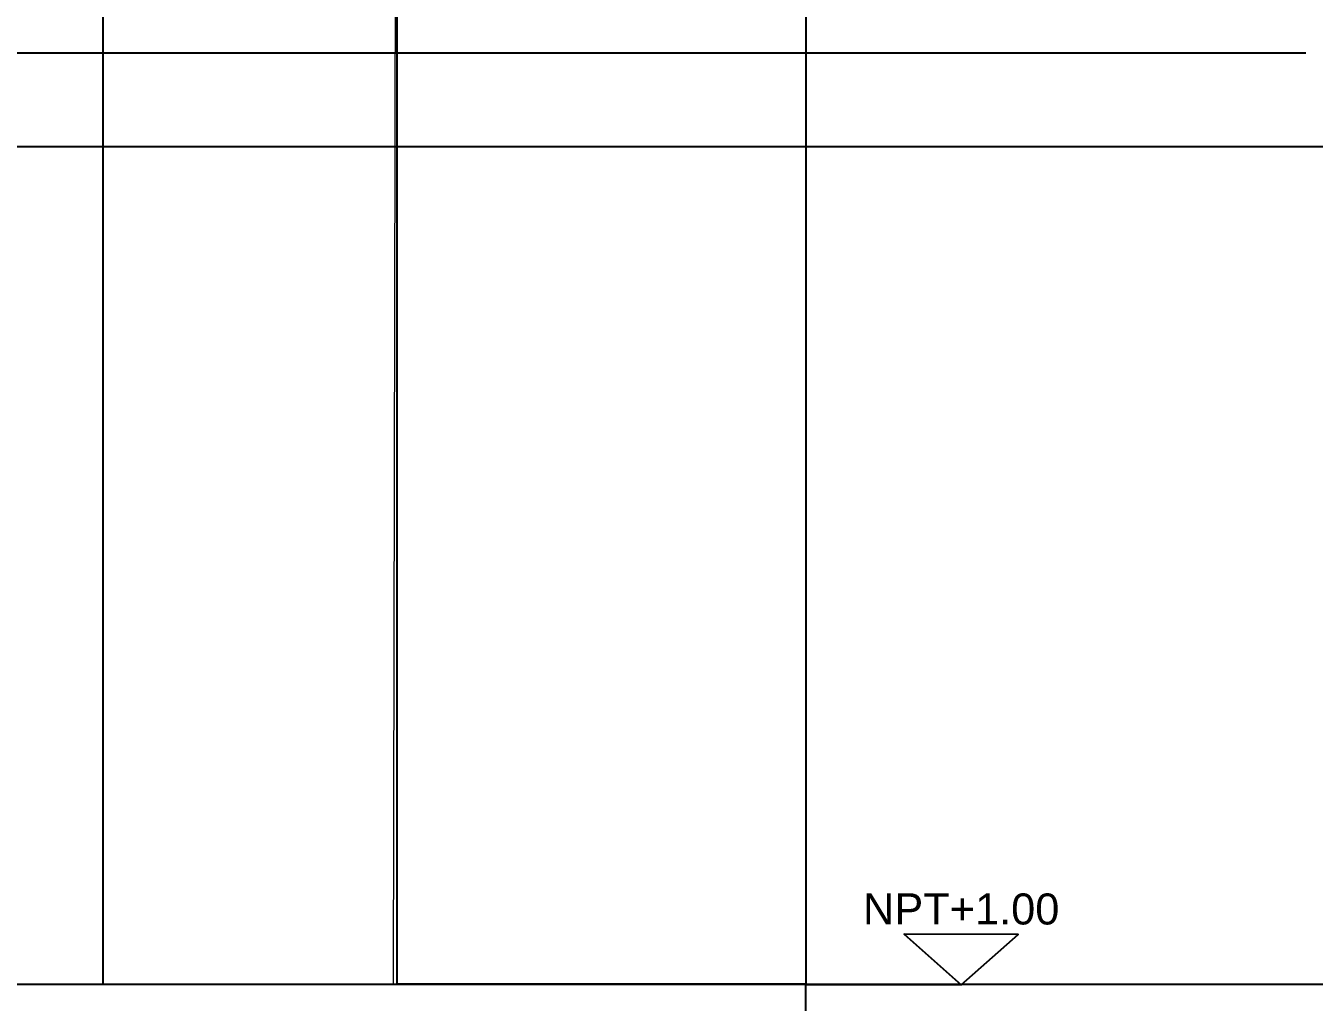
# Model space of a CAD drawing. Header units: millimetres. Extents: x 3468 to 20390, y -976 to 7887.
# Drawn here: x 16061.8 to 16477, y 4313.4 to 4628.2 of the extents above; entities that cross this region are included whole.
import ezdxf
from ezdxf.enums import TextEntityAlignment as Align

# ---------------------------------------------------------------- set-up
doc = ezdxf.new("R2010")
doc.units = ezdxf.units.MM
doc.layers.add('A-ANNO-SYMB', color=3, linetype='Continuous')
doc.layers.add('A-ANNO-TEXT', color=3, linetype='Continuous')
doc.layers.add('MURO', color=1, linetype='Continuous', lineweight=25)
doc.layers.add('vetro', color=140, linetype='Continuous', lineweight=15)
doc.styles.add('ARIAL', font='arial.ttf')

msp = doc.modelspace()

# ---------------------------------------------------------------- linework, layer by layer
for p, q in [((16086.6, 4896.15), (16086.6, 4319.3)), ((16474.3, 4619.3), (14313.05, 4619.3)), ((14802.03, 4589.3), (16579.1, 4589.3)), ((14116.45, 4319.3), (16843.69, 4319.3)), ((16313.05, 4063.23), (16313.18, 4319.3))]:
    msp.add_line(p, q)
at = {"layer": 'A-ANNO-SYMB', "ltscale": 0.8}
msp.add_line((16313.18, 4319.15), (16363.18, 4319.09), dxfattribs=at)
at = {"layer": 'A-ANNO-SYMB'}
msp.add_lwpolyline([(16363.18, 4319.09), (16381.6, 4335.3), (16344.8, 4335.34)], close=True, dxfattribs=at)
at = {"layer": 'MURO'}
for p, q in [((16181.52, 4319.3), (16181.52, 4949.3)), ((16313.18, 4949.3), (16313.18, 4319.3)), ((16313.18, 4319.3), (16181.52, 4319.3))]:
    msp.add_line(p, q, dxfattribs=at)
at = {"layer": 'vetro'}
msp.add_lwpolyline([(16086.6, 4319.3), (16180.27, 4319.3), (16181.52, 4919.15), (15617.33, 4919.15), (15617.33, 4896.15), (16086.6, 4896.15), (16086.6, 4319.3)], dxfattribs=at)

# ---------------------------------------------------------------- texts
at = {"layer": 'A-ANNO-TEXT', "style": 'ARIAL'}
msp.add_text('NPT+1.00', height=10, rotation=359.935, dxfattribs=at).set_placement((16363.21, 4338.53), align=Align.CENTER)

doc.saveas('drawing.dxf')
